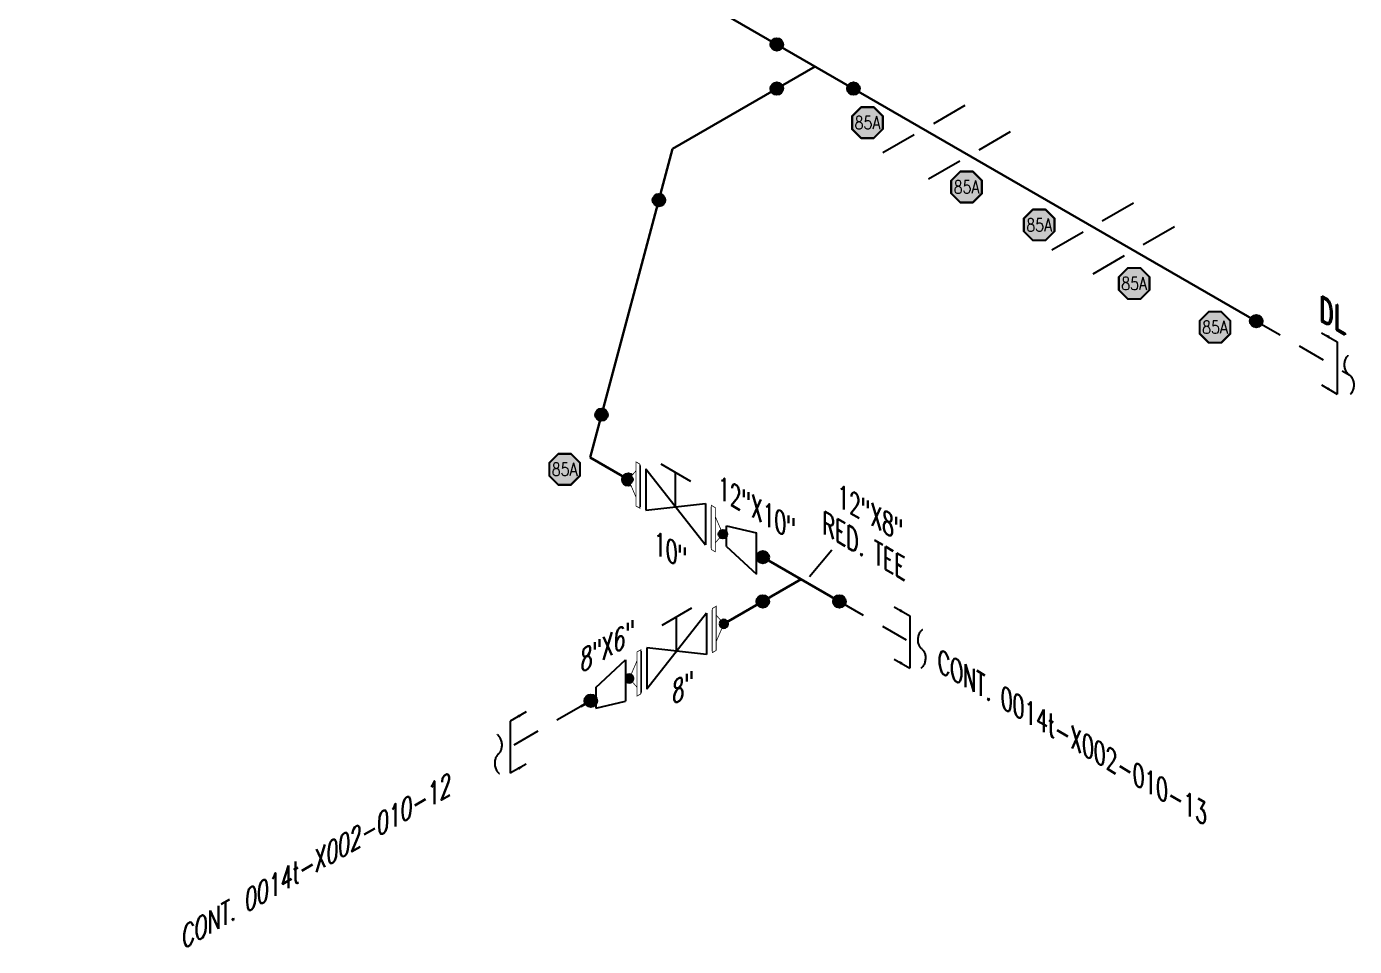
# Model space of a CAD drawing. Header units: inches. Extents: x 0.1 to 17.4, y 0.1 to 11.4.
# Drawn here: x 7.16 to 13.18, y 2.34 to 6.51 of the extents above; entities that cross this region are included whole.
import ezdxf
from ezdxf.enums import TextEntityAlignment as Align

# ---------------------------------------------------------------- set-up
doc = ezdxf.new("R2010")
doc.units = ezdxf.units.IN
doc.header["$MEASUREMENT"] = 0
doc.linetypes.add('HIDDEN2', pattern=[0.1875, 0.125, -0.0625])
for name, color, linetype in [('3', 1, 'Continuous'), ('COMP', 1, 'Continuous'), ('Continuation', 7, 'Continuous'), ('DL', 20, 'Continuous'), ('FITTINGS', 4, 'Continuous'), ('PART_PCML', 7, 'Continuous'), ('PIPE-ANNO', 150, 'HIDDEN2'), ('TEXT', 7, 'Continuous'), ('UNAS.PIPE', 251, 'Continuous'), ('WELD POINTS', 41, 'Continuous'), ('Welds', 7, 'Continuous')]:
    doc.layers.add(name, color=color, linetype=linetype)
doc.layers.add('PIPE', color=7, linetype='Continuous', lineweight=30)
doc.styles.add('ISO330', font='romand.shx', dxfattribs={"width": 0.85, "height": 0.05})
doc.styles.add('PART_Standard', font='romans', dxfattribs={"width": 0.8, "height": 0.09})
doc.styles.add('Richmond', font='arial.ttf')
doc.styles.add('SIMPLEX', font='ROMANS')
doc.dimstyles.new('Richmond', dxfattribs={"dimtxt": 0.18, "dimasz": 0.18, "dimexe": 0.18, "dimexo": 0.0625, "dimgap": 0.09, "dimtad": 0, "dimtih": 1, "dimtoh": 1, "dimdec": 4, "dimzin": 0, "dimdsep": 46, "dimtxsty": 'Richmond', "dimcen": 0.09, "dimadec": 0, "dimazin": 0, "dimtfac": 1, "dimtdec": 4, "dimtofl": 0, "dimtmove": 0, "dimatfit": 3, "dimfxl": 1, "dimtolj": 1, "dimtzin": 0, "dimarcsym": 0})

# ---------------------------------------------------------------- blocks, each defined once
blk = doc.blocks.new('4_SUPPORT_I-BEAM_30')
at = {"color": 0, "linetype": 'ByBlock', "lineweight": -2}
for p, q in [((-0.0435, 0.0251), (-0.1857, 0.1072)), ((0.1857, -0.1072), (0.0435, -0.0251))]:
    blk.add_line(p, q, dxfattribs=at)
blk = doc.blocks.new('2_WELD_SINGLE_00')
at = {"linetype": 'ByBlock', "lineweight": -2}
h = blk.add_hatch(color=0, dxfattribs=at)
edge = h.paths.add_edge_path()
edge.add_arc((0, 0), 0.0286, 0, 360)
at = {"color": 0, "linetype": 'ByBlock', "lineweight": -2}
blk.add_circle((0, 0), 0.0286, dxfattribs=at)
blk = doc.blocks.new('1_BREAK-PIPE_PIPE_00')
at = {"color": 0, "linetype": 'ByBlock', "lineweight": -2}
for centre, major_axis in [((-0.03, 0.092), (0, -0.101)), ((0.03, -0.092), (0, 0.101))]:
    blk.add_ellipse(centre, major_axis=major_axis, ratio=0.711978, start_param=0.427466, end_param=3.141593, dxfattribs=at)
blk = doc.blocks.new('1_Tilde_00')
at = {"layer": 'PIPE-ANNO', "xscale": -0.5000000000000001, "yscale": 0.5, "zscale": 0.5}
blk.add_blockref('1_BREAK-PIPE_PIPE_00', (0, 0), dxfattribs=at)
blk = doc.blocks.new('*U74')
at = {"layer": 'WELD POINTS'}
for p, rotation in [((-0.174, 0.1004), 330.0000000000001), ((-0.174, -0.1004), 299.9999999999999), ((0.174, -0.1004), 240)]:
    blk.add_blockref('2_WELD_SINGLE_00', p, dxfattribs=dict(at, rotation=rotation))
blk = doc.blocks.new('*U76')
at = {"layer": 'WELD POINTS'}
for p, rotation in [((0.0519, 0.1941), 255.0234432055065), ((0.174, -0.1004), 60.00000000000021)]:
    blk.add_blockref('2_WELD_SINGLE_00', p, dxfattribs=dict(at, rotation=rotation))
blk = doc.blocks.new('*U77')
at = {"layer": 'WELD POINTS'}
for p, rotation in [((-0.174, 0.1004), 329.9999999999998), ((-0.174, -0.1004), 299.9999999999999), ((0.174, -0.1004), 240)]:
    blk.add_blockref('2_WELD_SINGLE_00', p, dxfattribs=dict(at, rotation=rotation))
blk = doc.blocks.new('3_VALVE_FLANGE_GATE_30')
at = {"color": 0, "linetype": 'ByBlock', "lineweight": -2}
blk.add_wipeout([(-0.1624, -0.1875), (-0.1353, -0.1719), (0, 0), (0.1353, -0.0156), (0.1624, 0), (0.1624, 0.1875), (0.1353, 0.1719), (0, 0), (-0.1353, 0.0156), (-0.1624, 0)], dxfattribs=at)
for p, q in [((0.0677, 0.1953), (-0.0677, 0.1172)), ((0.1624, 0.1875), (0.1624, 0)), ((0.1353, 0.1719), (-0.1353, -0.1719)), ((0, 0), (0, 0.1563)), ((0.1353, 0.1719), (0.1353, -0.0156)), ((-0.1624, 0), (-0.1624, -0.1875)), ((-0.1353, 0.0156), (-0.1353, -0.1719)), ((0.1353, -0.0156), (-0.1353, 0.0156))]:
    blk.add_line(p, q, dxfattribs=at)
blk = doc.blocks.new('1_Text_330')
at = {"layer": 'TEXT', "style": 'PART_Standard', "oblique": 330, "width": 0.8}
blk.add_attdef('3/4"', (0, 0), '', height=0.09, rotation=330, dxfattribs=at)
blk = doc.blocks.new('AM9A04')
at = {"const_width": 0.01}
blk.add_lwpolyline([(-0.05, -0.144), (-0.15, 0.087), (-0.05, 0.202)], dxfattribs=at)
at = {"linetype": 'Continuous', "const_width": 0.01}
blk.add_lwpolyline([(0, -0.289), (0, 0.289), (-0.05, 0.318), (-0.05, -0.26)], close=True, dxfattribs=at)
blk = doc.blocks.new('A09')
at = {"layer": 'Welds'}
h = blk.add_hatch(color=256, dxfattribs=at)
h.dxf.hatch_style = 1
h.paths.add_polyline_path([(-0.03, 0, 1), (0.03, 0, 1)])
blk.add_circle((0, 0), 0.03, dxfattribs=at)
blk = doc.blocks.new('*U50')
blk.add_wipeout([(0.052, -0.03), (0.0173, -0.07), (0.0173, -0.1101), (0, -0.1001), (0, 0.1001), (0.0173, 0.0901), (0.0173, 0.05)]).dxf.layer = 'COMP'
at = {"layer": '3', "xscale": 0.65, "yscale": 0.65, "zscale": 0.65}
blk.add_blockref('A09', (0.052, -0.03), dxfattribs=at)
at = {"layer": 'COMP', "xscale": 0.3466300616258731, "yscale": 0.3466300616258731, "zscale": 0.3466300616258731, "rotation": 180}
blk.add_blockref('AM9A04', (0, 0), dxfattribs=at)
blk = doc.blocks.new('2_REDUCER_THREAD_CONCENTRIC_30')
at = {"color": 0, "linetype": 'ByBlock', "lineweight": -2}
blk.add_wipeout([(0.0677, 0.0859), (-0.0677, 0.0547), (-0.0677, -0.1328), (0.0677, -0.0078)], dxfattribs=at)
for p, q in [((0.0677, 0.0859), (-0.0677, 0.0547)), ((0.0677, -0.0078), (0.0677, 0.0859)), ((-0.0677, -0.1328), (-0.0677, 0.0547)), ((0.0677, -0.0078), (-0.0677, -0.1328))]:
    blk.add_line(p, q, dxfattribs=at)
blk = doc.blocks.new('1_Text_30')
at = {"layer": 'TEXT', "style": 'PART_Standard', "oblique": 30, "width": 0.8}
blk.add_attdef('TEXT', (0, 0), '', height=0.09, rotation=30, dxfattribs=at)
blk = doc.blocks.new('1_Tilde_30')
at = {"layer": 'PIPE-ANNO', "xscale": -0.5000000000000001, "yscale": 0.5000000000000001, "zscale": 0.5000000000000001, "rotation": 114.4010914305396}
blk.add_blockref('1_BREAK-PIPE_PIPE_00', (0, 0), dxfattribs=at)
blk = doc.blocks.new('1_Cont_30')
at = {"layer": 'Continuation', "style": 'PART_Standard', "oblique": 30, "width": 0.8}
blk.add_attdef('CONT', (0, 0), '', height=0.09, rotation=30, dxfattribs=at)
blk = doc.blocks.new('1_Cont_330')
at = {"layer": 'Continuation', "style": 'PART_Standard', "oblique": 330, "width": 0.8}
blk.add_attdef('CONT.', (0, 0), '', height=0.09, rotation=330, dxfattribs=at)
blk = doc.blocks.new('DL_330')
at = {"layer": 'DL', "style": 'ISO330', "oblique": 330, "width": 0.85}
blk.add_text('DL', height=0.1, rotation=330, dxfattribs=at).set_placement((0, 0))
blk = doc.blocks.new('PART_PCML')
blk.add_hatch(color=0).paths.add_polyline_path([(-0.0699, -0.029), (-0.029, -0.0699), (0.029, -0.0699), (0.0699, -0.029), (0.0699, 0.029), (0.029, 0.0699), (-0.029, 0.0699), (-0.0699, 0.029)])
at = {"color": 7, "const_width": 0.009}
blk.add_lwpolyline([(-0.0699, 0.029), (-0.029, 0.0699), (0.029, 0.0699), (0.0699, 0.029), (0.0699, -0.029), (0.029, -0.0699), (-0.029, -0.0699), (-0.0699, -0.029), (-0.0699, 0.029), (-0.029, 0.0699)], dxfattribs=at)
at = {"color": 18, "true_color": 0x000000}
blk.add_lwpolyline([(-0.029, 0.0699), (-0.0699, 0.029), (-0.0699, -0.029), (-0.029, -0.0699), (0.029, -0.0699), (0.0699, -0.029), (0.0699, 0.029), (0.029, 0.0699)], close=True, dxfattribs=at)
at = {"color": 7, "true_color": 0xffffff, "style": 'SIMPLEX', "width": 0.8, "flags": 1}
for tag, p in [('CIRCUIT', (-0.0939, 0.0889)), ('DM', (-0.0527, -0.1332)), ('TYPE', (-0.0749, -0.2043))]:
    blk.add_attdef(tag, p, '', height=0.0586, dxfattribs=at)
at = {"color": 7, "true_color": 0xffffff, "style": 'SIMPLEX', "width": 0.8}
blk.add_attdef('DMDISP', text='', height=0.0586, dxfattribs=at).set_placement((0, 0), align=Align.MIDDLE_CENTER)
blk = doc.blocks.new('*U64')
at = {"color": 20, "linetype": 'ByBlock', "ltscale": 0.7}
blk.add_line((0.0541, -0.1498), (0.0541, 0.0873), dxfattribs=at)
for points in [[(0.1257, 0.0459), (0.0541, 0.0873)], [(0.1257, -0.1911), (0.0541, -0.1498)]]:
    blk.add_leader(points, dimstyle='Richmond', override={"dimasz": 0.04, "dimgap": 0.09, "dimtad": 0}, dxfattribs=at)
blk = doc.blocks.new('*U67')
at = {"color": 20, "linetype": 'ByBlock', "ltscale": 0.7}
blk.add_line((-0.1026, -0.1218), (0.1026, -0.0032), dxfattribs=at)
for points in [[(0.1026, -0.0859), (0.1026, -0.0032)], [(-0.1026, -0.2043), (-0.1026, -0.1218)]]:
    blk.add_leader(points, dimstyle='Richmond', override={"dimasz": 0.04, "dimgap": 0.09, "dimtad": 0}, dxfattribs=at)

msp = doc.modelspace()

# ---------------------------------------------------------------- linework, layer by layer
at = {"layer": 'PIPE'}
for p, q in [((12.7392, 5.1735), (5.5315, 9.3348)), ((10.7367, 6.3296), (10.0899, 5.9562)), ((10.0899, 5.9562), (9.715, 4.5549)), ((9.715, 4.5549), (10.8471, 3.9014)), ((10.6731, 4.0018), (9.6725, 3.4241))]:
    msp.add_line(p, q, dxfattribs=at)
at = {"layer": 'UNAS.PIPE', "linetype": 'HIDDEN2'}
for p, q in [((12.7392, 5.1735), (13.1612, 4.9299)), ((10.8471, 3.9014), (11.2208, 3.6856)), ((9.6725, 3.4241), (9.2988, 3.2084))]:
    msp.add_line(p, q, dxfattribs=at)
at = {"layer": 'UNAS.PIPE'}
msp.add_line((10.7113, 4.0146), (10.8121, 4.1357), dxfattribs=at)

# ---------------------------------------------------------------- block references
msp.add_blockref('DL_330', (13.0245, 5.1795))
at = {"layer": 'Continuation'}
for name, p, values in [('1_Cont_330', (11.2937, 3.5852), {'CONT.': 'CONT. 0014t-X002-010-13'}), ('1_Cont_30', (7.8645, 2.3212), {'CONT': 'CONT. 0014t-X002-010-12'})]:
    msp.add_blockref(name, p, dxfattribs=at).add_auto_attribs(values)
at = {"layer": 'DL'}
for name, p, rotation in [('*U64', (13.1612, 4.9299), 180), ('*U67', (11.2208, 3.6856), 240.0000000000001)]:
    msp.add_blockref(name, p, dxfattribs=dict(at, rotation=rotation))
at = {"layer": 'DL', "xscale": -1, "rotation": 119.9999999999999}
msp.add_blockref('*U67', (9.2988, 3.2084), dxfattribs=at)
at = {"layer": 'FITTINGS', "xscale": -1, "rotation": 180}
for p in [(11.2303, 6.0447), (11.4368, 5.9254), (11.9963, 5.6024), (12.1829, 5.4947)]:
    msp.add_blockref('4_SUPPORT_I-BEAM_30', p, dxfattribs=at)
at = {"layer": 'PART_PCML', "color": 13}
for p in [(10.9744, 6.0747), (11.4241, 5.7826), (11.7538, 5.6104), (12.1848, 5.3445), (12.552, 5.1461), (9.5995, 4.5011)]:
    msp.add_blockref('PART_PCML', p, dxfattribs=at).add_auto_attribs({'DMDISP': '85A'})
at = {"layer": 'PIPE-ANNO'}
for name, p, rotation in [('1_Tilde_00', (13.1612, 4.9299), 180), ('1_Tilde_30', (11.2208, 3.6856), 240.0000000000001)]:
    msp.add_blockref(name, p, dxfattribs=dict(at, rotation=rotation))
at = {"layer": 'PIPE-ANNO', "xscale": -1, "rotation": 119.9999999999999}
msp.add_blockref('1_Tilde_30', (9.2988, 3.2084), dxfattribs=at)
at = {"layer": 'TEXT'}
for p, values in [((10.8377, 4.3359), {'3/4"': '12"X8"'}), ((10.7708, 4.2113), {'3/4"': 'RED. TEE'})]:
    msp.add_blockref('1_Text_330', p, dxfattribs=at).add_auto_attribs(values)
at = {"layer": 'WELD POINTS'}
for name, p in [('*U74', (10.7367, 6.3296)), ('2_WELD_SINGLE_00', (10.0275, 5.723)), ('*U76', (9.715, 4.5549))]:
    msp.add_blockref(name, p, dxfattribs=at)
at = {"layer": 'WELD POINTS', "rotation": 209.9999999999999}
msp.add_blockref('2_WELD_SINGLE_00', (12.7392, 5.1735), dxfattribs=at)

# ---------------------------------------------------------------- next in the draw order: block references
at = {"layer": 'FITTINGS', "xscale": -1}
for name, p in [('3_VALVE_FLANGE_GATE_30', (10.1034, 4.3307)), ('2_REDUCER_THREAD_CONCENTRIC_30', (10.4023, 4.1581))]:
    msp.add_blockref(name, p, dxfattribs=at)
at = {"layer": 'FITTINGS'}
msp.add_blockref('3_VALVE_FLANGE_GATE_30', (10.1078, 3.6755), dxfattribs=at)

# ---------------------------------------------------------------- next in the draw order: block references
at = {"layer": 'COMP', "ltscale": 0.65, "rotation": 180}
msp.add_blockref('*U50', (9.941, 4.4245), dxfattribs=at)
at = {"layer": 'COMP', "ltscale": 0.65}
msp.add_blockref('*U50', (10.2658, 4.237), dxfattribs=at)
at = {"layer": 'COMP', "ltscale": 0.65, "xscale": -1, "rotation": 180}
msp.add_blockref('*U50', (10.2702, 3.7692), dxfattribs=at)
at = {"layer": 'COMP', "ltscale": 0.65, "xscale": -1}
msp.add_blockref('*U50', (9.9454, 3.5817), dxfattribs=at)
at = {"layer": 'TEXT'}
for name, p, values in [('1_Text_330', (10.0055, 4.1226), {'3/4"': '10"'}), ('1_Text_30', (10.0895, 3.4318), {'TEXT': '8"'})]:
    msp.add_blockref(name, p, dxfattribs=at).add_auto_attribs(values)
at = {"layer": 'WELD POINTS'}
msp.add_blockref('*U77', (10.6731, 4.0018), dxfattribs=at)

# ---------------------------------------------------------------- next in the draw order: block references
at = {"layer": 'FITTINGS', "xscale": -1, "yscale": -1}
msp.add_blockref('2_REDUCER_THREAD_CONCENTRIC_30', (9.8089, 3.5029), dxfattribs=at)
at = {"layer": 'TEXT'}
msp.add_blockref('1_Text_330', (10.2958, 4.3731), dxfattribs=at).add_auto_attribs({'3/4"': '12"X10"'})

# ---------------------------------------------------------------- next in the draw order: block references
msp.add_blockref('1_Text_30', (9.6724, 3.5761), dxfattribs=at).add_auto_attribs({'TEXT': '8"X6"'})
at = {"layer": 'WELD POINTS'}
msp.add_blockref('2_WELD_SINGLE_00', (9.7183, 3.4506), dxfattribs=at)

doc.saveas('drawing.dxf')
